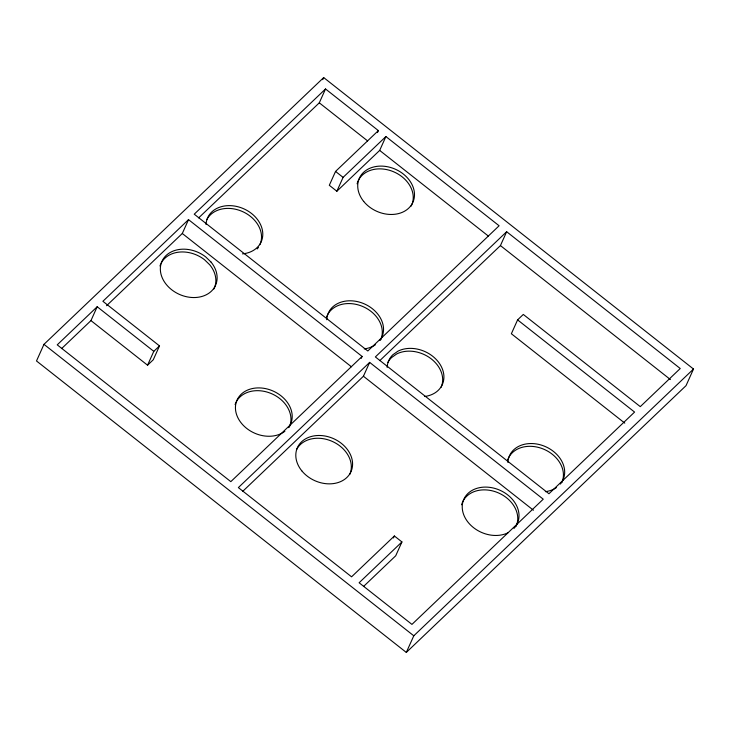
<?xml version="1.0" encoding="UTF-8"?>
<svg xmlns="http://www.w3.org/2000/svg" width="730" height="730" viewBox="0 0 730 730"><rect width="100%" height="100%" fill="white"/><g stroke="black" fill="none" stroke-linecap="round" stroke-linejoin="round"><path stroke-width="1.09" d="M43.973 344.341L36.5 360.967L406.309 652.428L686.027 385.659L693.5 369.033L323.691 77.572L43.973 344.341L413.791 635.793L406.309 652.428M90.958 320.598L97.19 306.737L153.793 351.34L147.56 365.201L90.958 320.598L61.603 348.593M106.553 305.724L182.299 233.49L188.522 219.63L362.107 356.432L361.222 358.412M188.522 219.63L102.894 301.289L159.505 345.901L153.273 359.762L147.56 365.201M322.751 79.652L323.691 77.572M198.669 217.868L319.293 102.83L325.525 88.969L378.359 130.606L377.465 132.586M378.359 130.606L335.545 171.431L329.312 185.292L336.858 191.242L379.673 150.417L385.905 136.556L499.11 225.771L367.82 350.984L194.235 214.182L325.525 88.969M336.858 191.242L343.091 177.381L385.905 136.556M242.798 491.281L363.43 376.242L369.654 362.381L543.239 499.183L411.948 624.396L359.114 582.768L401.929 541.934L394.382 535.984L351.568 576.819L238.363 487.594L369.654 362.381M379.801 360.62L500.433 245.581L506.656 231.72L680.241 368.522L640.283 406.637L523.301 314.438L517.597 319.886L511.365 333.747L624.78 423.126M393.497 537.964L394.382 535.984M401.929 541.934L395.706 555.795L363.595 586.418M97.19 306.737L57.232 344.843L230.817 481.645L362.107 356.432M153.793 351.34L159.505 345.901M506.656 231.72L375.366 356.934L548.951 493.745L634.58 412.076L517.597 319.886M413.791 635.793L693.5 369.033M319.293 102.83L367.646 140.936M379.673 150.417L488.425 236.118M500.433 245.581L670.432 379.563M335.545 171.431L343.091 177.381M182.299 233.49L351.404 366.77M363.43 376.242L533.438 510.224M507.569 460.265A29.355 23.004 24.2 0 1 543.394 449.05A29.355 23.004 24.2 0 1 561.781 482.612M296.645 449.424A29.355 23.004 24.2 0 1 333.062 441.769A29.355 23.004 24.2 0 1 349.688 474.555M235.106 404.621A29.355 23.004 24.2 0 1 235.836 402.741M236.274 401.847A29.355 23.004 24.2 0 1 272.682 394.182A29.355 23.004 24.2 0 1 289.317 426.968M326.438 317.513A29.355 23.004 24.2 0 1 362.262 306.299A29.355 23.004 24.2 0 1 380.649 339.861M387.94 362.399A29.355 23.004 24.2 0 1 391.581 357.554L396.764 353.913A29.355 23.004 24.2 0 1 430.828 358.549A29.355 23.004 24.2 0 1 441.066 387.365M357.107 183.796A29.355 23.004 24.2 0 1 393.214 171.605A29.355 23.004 24.2 0 1 411.163 206.07M258.429 247.315A29.355 23.004 24.2 0 1 257.197 248.939M206.855 219.566A29.355 23.004 24.2 0 1 243.263 211.91A29.355 23.004 24.2 0 1 259.889 244.696M159.97 266.039A29.355 23.004 24.2 0 1 160.682 264.151M161.111 263.256A29.355 23.004 24.2 0 1 204.464 259.688L209.775 264.835A29.355 23.004 24.2 0 1 213.853 289.007M461.615 504.786A29.355 23.004 24.2 0 1 497.13 492.367A29.355 23.004 24.2 0 1 516.11 526.166M284.882 431.275A29.355 23.004 24.2 0 1 237.515 416.967A29.355 23.004 24.2 0 1 265.684 388.634A29.355 23.004 24.2 0 1 288.505 427.643M508.053 532.745A29.355 23.004 24.2 0 1 463.039 512.67A29.355 23.004 24.2 0 1 495.77 488.68A29.355 23.004 24.2 0 1 513.984 528.401M424.705 396.49A29.355 23.004 24.2 0 0 440.482 365.064A29.355 23.004 24.2 0 0 398.005 351.139L392.822 354.78A29.355 23.004 24.2 0 0 387.155 367.4M507.916 462.473A29.355 23.004 24.2 0 1 544.644 446.276A29.355 23.004 24.2 0 1 560.33 484.081M556.497 487.549A29.355 23.004 24.2 0 1 545.356 491.673M206.033 224.548A29.355 23.004 24.2 0 1 232.377 205.769A29.355 23.004 24.2 0 1 262.335 229.868A29.355 23.004 24.2 0 1 242.451 253.867M326.784 319.722A29.355 23.004 24.2 0 1 362.91 303.288A29.355 23.004 24.2 0 1 379.837 340.536M375.366 344.797A29.355 23.004 24.2 0 1 364.224 348.922M211.025 262.07L205.714 256.914A29.355 23.004 24.2 0 0 160.938 264.233A29.355 23.004 24.2 0 0 195.248 297.521A29.355 23.004 24.2 0 0 211.025 262.07M301.791 470.823A29.355 23.004 24.2 0 0 350.5 472.675A29.355 23.004 24.2 0 0 320.297 435.5A29.355 23.004 24.2 0 0 301.791 470.823M363.713 201.444A29.355 23.004 24.2 0 0 412.413 203.296A29.355 23.004 24.2 0 0 382.21 166.121A29.355 23.004 24.2 0 0 363.713 201.444"/></g></svg>
